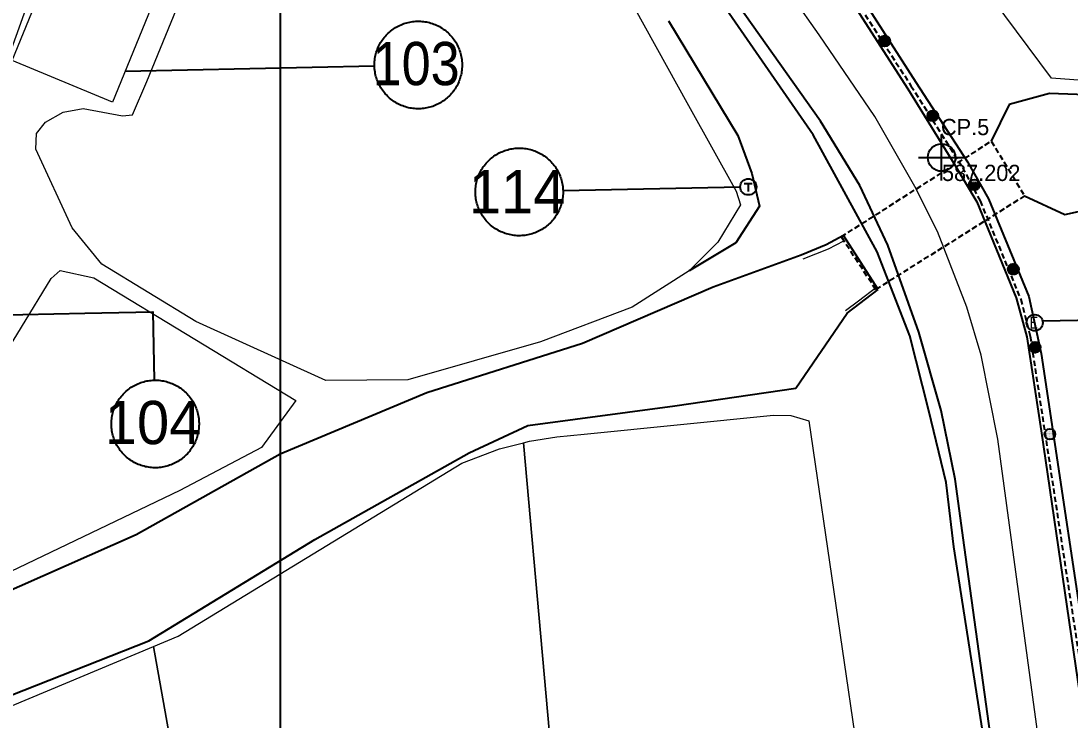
# Model space of a CAD drawing. Extents: x 296690 to 298491, y 586647 to 587790.
# Drawn here: x 297035.7 to 297132.7, y 587162.2 to 587226.8 of the extents above; entities that cross this region are included whole.
import ezdxf
from ezdxf.enums import TextEntityAlignment as Align

# ---------------------------------------------------------------- set-up
doc = ezdxf.new("R2010")
doc.units = 0
doc.header["$MEASUREMENT"] = 0
doc.linetypes.add('DASHED', pattern=[0.75, 0.5, -0.25])
for name, color, linetype in [('_0넘버링', 7, 'Continuous'), ('가드레일', 114, 'Continuous'), ('갈매기표지판', 2, 'Continuous'), ('기준점', 1, 'Continuous'), ('도로_아스콘', 1, 'Continuous'), ('수로(박스)', 5, 'DASHED'), ('옹벽_상단', 2, 'ONGBYUCK'), ('전력주', 2, 'Continuous'), ('지형_상단', 7, 'SUNGJEULTO'), ('지형_하단', 7, 'Continuous'), ('통신주', 2, 'Continuous')]:
    doc.layers.add(name, color=color, linetype=linetype)
for name, color, linetype, lineweight in [('건물', 7, 'Continuous', 20), ('밭', 3, 'Continuous', 18), ('옹벽_하단', 2, 'Continuous', 18), ('중앙선', 2, 'Continuous', 18)]:
    doc.layers.add(name, color=color, linetype=linetype, lineweight=lineweight)
doc.layers.add('도로_아스콘덧씌우기', color=2, linetype='Continuous', lineweight=20, true_color=0xebef0b)
doc.styles.add('GHS', font='simplex.shx', dxfattribs={"bigfont": 'ngsw.shx'})
doc.styles.add('JKS_FONT', font='', dxfattribs={"height": 1.5})
doc.styles.add('sks-ghs', font='romans.shx', dxfattribs={"bigfont": 'ghs.shx'})
doc.styles.get('JKS_FONT').set_extended_font_data('Expo M')
doc.linetypes.add('ONGBYUCK', pattern='A,1,0,[")",sks-ghs,S=0.5,R=90,X=0.5,Y=0],2', length=3)
doc.linetypes.add('SUNGJEULTO', pattern='A,0.25,["|",sks-ghs,S=0.3,R=0,X=0.5,Y=0.1],0.55,["|",sks-ghs,S=0.15,R=0,X=0.5,Y=0.05],0.25', length=1.05)

# ---------------------------------------------------------------- blocks, each defined once
blk = doc.blocks.new('통신주')
at = {"layer": '통신주', "flags": 128}
for points in [[(-0.374, 0.311), (0.349, 0.311)], [(0, 0.311), (0, -0.423)]]:
    blk.add_lwpolyline(points, dxfattribs=at)
at = {"layer": '통신주'}
blk.add_circle((0, 0), 0.75, dxfattribs=at)
blk = doc.blocks.new('전력주')
at = {"layer": '전력주'}
blk.add_circle((0, 0), 0.75, dxfattribs=at)
at = {"layer": '전력주', "style": 'GHS'}
blk.add_text('E', height=1, rotation=359.99952, dxfattribs=at).set_placement((-0.496, -0.477))
blk = doc.blocks.new('갈매기표지판')
at = {"layer": '갈매기표지판'}
h = blk.add_hatch(dxfattribs=at)
h.set_pattern_fill('DOTS', color=256, scale=0.05, style=0)
h.set_pattern_definition([(0, (-231375.344, -556118.692), (0.0396875, 0.079375), [0, -0.079375])])
edge = h.paths.add_edge_path()
edge.add_arc((0, 0), 0.5, 0, 360)
blk.add_circle((0, 0), 0.5, dxfattribs=at)
blk = doc.blocks.new('기준점')
at = {"layer": '기준점', "linetype": 'Continuous'}
for p, q in [((0, -2.121), (0, 2.121)), ((-2.121, 0), (2.121, 0))]:
    blk.add_line(p, q, dxfattribs=at)
blk.add_circle((0, 0), 1.272, dxfattribs=at)

msp = doc.modelspace()

# ---------------------------------------------------------------- linework, layer by layer
msp.add_lwpolyline([(297059.725, 587049.974), (297059.725, 587324.974), (297509.725, 587324.974), (297509.725, 587049.974), (297059.725, 587049.974)])
at = {"layer": '_0넘버링', "linetype": 'Continuous'}
for p, q in [((297045.371, 587222.185), (297068.409, 587222.678)), ((297102.211, 587211.465), (297085.837, 587211.114)), ((297130.155, 587199.101), (297145.991, 587199.441))]:
    msp.add_line(p, q, dxfattribs=at)
for points in [[(297068.409, 587222.678), (297068.408, 587222.82), (297068.413, 587222.961), (297068.422, 587223.102), (297068.436, 587223.243), (297068.455, 587223.383), (297068.479, 587223.522), (297068.508, 587223.661), (297068.542, 587223.798), (297068.58, 587223.934), (297068.623, 587224.069), (297068.671, 587224.202), (297068.724, 587224.333), (297068.781, 587224.462), (297068.842, 587224.59), (297068.908, 587224.715), (297068.978, 587224.837), (297069.053, 587224.958), (297069.131, 587225.075), (297069.214, 587225.19), (297069.3, 587225.301), (297069.391, 587225.41), (297069.485, 587225.516), (297069.583, 587225.618), (297069.684, 587225.716), (297069.789, 587225.811), (297069.897, 587225.903), (297070.008, 587225.99), (297070.122, 587226.074), (297070.239, 587226.153), (297070.358, 587226.229), (297070.48, 587226.3), (297070.605, 587226.367), (297070.732, 587226.429), (297070.861, 587226.487), (297070.992, 587226.541), (297071.124, 587226.589), (297071.259, 587226.634), (297071.394, 587226.673), (297071.531, 587226.708), (297071.67, 587226.738), (297071.809, 587226.763), (297071.949, 587226.783), (297072.089, 587226.799), (297072.23, 587226.809), (297072.371, 587226.814), (297072.513, 587226.815), (297072.654, 587226.811), (297072.795, 587226.801), (297072.936, 587226.787), (297073.076, 587226.768), (297073.215, 587226.744), (297073.354, 587226.715), (297073.491, 587226.681), (297073.627, 587226.643), (297073.761, 587226.6), (297073.895, 587226.552), (297074.026, 587226.5), (297074.155, 587226.443), (297074.282, 587226.381), (297074.408, 587226.315), (297074.53, 587226.245), (297074.65, 587226.171), (297074.768, 587226.092), (297074.883, 587226.009), (297074.994, 587225.923), (297075.103, 587225.832), (297075.209, 587225.738), (297075.311, 587225.64), (297075.409, 587225.539), (297075.504, 587225.434), (297075.596, 587225.327), (297075.683, 587225.216), (297075.767, 587225.101), (297075.846, 587224.985), (297075.921, 587224.865), (297075.993, 587224.743), (297076.06, 587224.618), (297076.122, 587224.491), (297076.18, 587224.363), (297076.233, 587224.232), (297076.282, 587224.099), (297076.327, 587223.965), (297076.366, 587223.829), (297076.401, 587223.692), (297076.431, 587223.554), (297076.456, 587223.415), (297076.476, 587223.275), (297076.491, 587223.134), (297076.502, 587222.993), (297076.507, 587222.852), (297076.508, 587222.711), (297076.504, 587222.569), (297076.494, 587222.428), (297076.48, 587222.288), (297076.461, 587222.148), (297076.437, 587222.008), (297076.408, 587221.87), (297076.374, 587221.733), (297076.336, 587221.596), (297076.293, 587221.462), (297076.245, 587221.329), (297076.193, 587221.198), (297076.136, 587221.068), (297076.074, 587220.941), (297076.008, 587220.816), (297075.938, 587220.693), (297075.864, 587220.573), (297075.785, 587220.455), (297075.702, 587220.341), (297075.616, 587220.229), (297075.525, 587220.12), (297075.431, 587220.015), (297075.333, 587219.913), (297075.232, 587219.814), (297075.127, 587219.719), (297075.019, 587219.628), (297074.908, 587219.54), (297074.794, 587219.457), (297074.678, 587219.377), (297074.558, 587219.302), (297074.436, 587219.231), (297074.311, 587219.164), (297074.184, 587219.101), (297074.055, 587219.043), (297073.925, 587218.99), (297073.792, 587218.941), (297073.658, 587218.897), (297073.522, 587218.857), (297073.385, 587218.823), (297073.247, 587218.793), (297073.108, 587218.767), (297072.968, 587218.747), (297072.827, 587218.732), (297072.686, 587218.721), (297072.545, 587218.716), (297072.404, 587218.715), (297072.262, 587218.72), (297072.121, 587218.729), (297071.981, 587218.743), (297071.84, 587218.762), (297071.701, 587218.786), (297071.563, 587218.815), (297071.425, 587218.849), (297071.289, 587218.887), (297071.155, 587218.93), (297071.022, 587218.978), (297070.89, 587219.031), (297070.761, 587219.088), (297070.634, 587219.149), (297070.509, 587219.215), (297070.386, 587219.285), (297070.266, 587219.36), (297070.148, 587219.438), (297070.034, 587219.521), (297069.922, 587219.608), (297069.813, 587219.698), (297069.708, 587219.792), (297069.606, 587219.89), (297069.507, 587219.991), (297069.412, 587220.096), (297069.321, 587220.204), (297069.233, 587220.315), (297069.15, 587220.429), (297069.07, 587220.546), (297068.995, 587220.665), (297068.924, 587220.788), (297068.857, 587220.912), (297068.794, 587221.039), (297068.736, 587221.168), (297068.683, 587221.299), (297068.634, 587221.431), (297068.59, 587221.566), (297068.55, 587221.701), (297068.515, 587221.838), (297068.485, 587221.977), (297068.46, 587222.116), (297068.44, 587222.256), (297068.425, 587222.396), (297068.414, 587222.537), (297068.409, 587222.678)], [(297077.739, 587210.941), (297077.738, 587211.082), (297077.743, 587211.223), (297077.752, 587211.364), (297077.766, 587211.505), (297077.785, 587211.645), (297077.809, 587211.784), (297077.838, 587211.923), (297077.872, 587212.06), (297077.91, 587212.196), (297077.953, 587212.331), (297078.001, 587212.464), (297078.054, 587212.595), (297078.111, 587212.724), (297078.172, 587212.852), (297078.238, 587212.977), (297078.308, 587213.099), (297078.383, 587213.22), (297078.461, 587213.337), (297078.544, 587213.452), (297078.63, 587213.564), (297078.721, 587213.672), (297078.815, 587213.778), (297078.913, 587213.88), (297079.014, 587213.978), (297079.119, 587214.073), (297079.227, 587214.165), (297079.338, 587214.252), (297079.452, 587214.336), (297079.569, 587214.415), (297079.688, 587214.491), (297079.81, 587214.562), (297079.935, 587214.629), (297080.062, 587214.691), (297080.191, 587214.749), (297080.322, 587214.803), (297080.454, 587214.852), (297080.588, 587214.896), (297080.724, 587214.935), (297080.861, 587214.97), (297080.999, 587215), (297081.139, 587215.025), (297081.278, 587215.045), (297081.419, 587215.061), (297081.56, 587215.071), (297081.701, 587215.077), (297081.843, 587215.077), (297081.984, 587215.073), (297082.125, 587215.063), (297082.266, 587215.049), (297082.406, 587215.03), (297082.545, 587215.006), (297082.683, 587214.977), (297082.821, 587214.944), (297082.957, 587214.905), (297083.091, 587214.862), (297083.224, 587214.814), (297083.356, 587214.762), (297083.485, 587214.705), (297083.612, 587214.643), (297083.737, 587214.577), (297083.86, 587214.507), (297083.98, 587214.433), (297084.098, 587214.354), (297084.213, 587214.272), (297084.324, 587214.185), (297084.433, 587214.095), (297084.538, 587214), (297084.641, 587213.903), (297084.739, 587213.801), (297084.834, 587213.697), (297084.925, 587213.589), (297085.013, 587213.478), (297085.096, 587213.364), (297085.176, 587213.247), (297085.251, 587213.127), (297085.323, 587213.005), (297085.389, 587212.88), (297085.452, 587212.754), (297085.51, 587212.625), (297085.563, 587212.494), (297085.612, 587212.361), (297085.656, 587212.227), (297085.696, 587212.091), (297085.731, 587211.954), (297085.761, 587211.816), (297085.786, 587211.677), (297085.806, 587211.537), (297085.821, 587211.396), (297085.832, 587211.255), (297085.837, 587211.114), (297085.838, 587210.973), (297085.833, 587210.831), (297085.824, 587210.69), (297085.81, 587210.55), (297085.791, 587210.41), (297085.767, 587210.27), (297085.738, 587210.132), (297085.704, 587209.995), (297085.666, 587209.859), (297085.623, 587209.724), (297085.575, 587209.591), (297085.523, 587209.46), (297085.466, 587209.33), (297085.404, 587209.203), (297085.338, 587209.078), (297085.268, 587208.955), (297085.194, 587208.835), (297085.115, 587208.717), (297085.032, 587208.603), (297084.946, 587208.491), (297084.855, 587208.382), (297084.761, 587208.277), (297084.663, 587208.175), (297084.562, 587208.076), (297084.457, 587207.981), (297084.349, 587207.89), (297084.238, 587207.802), (297084.124, 587207.719), (297084.007, 587207.639), (297083.888, 587207.564), (297083.766, 587207.493), (297083.641, 587207.426), (297083.514, 587207.363), (297083.385, 587207.305), (297083.255, 587207.252), (297083.122, 587207.203), (297082.988, 587207.159), (297082.852, 587207.119), (297082.715, 587207.085), (297082.577, 587207.055), (297082.438, 587207.03), (297082.298, 587207.009), (297082.157, 587206.994), (297082.016, 587206.984), (297081.875, 587206.978), (297081.733, 587206.978), (297081.592, 587206.982), (297081.451, 587206.991), (297081.31, 587207.005), (297081.17, 587207.025), (297081.031, 587207.049), (297080.893, 587207.077), (297080.755, 587207.111), (297080.619, 587207.149), (297080.485, 587207.193), (297080.352, 587207.24), (297080.22, 587207.293), (297080.091, 587207.35), (297079.964, 587207.411), (297079.839, 587207.477), (297079.716, 587207.547), (297079.596, 587207.622), (297079.478, 587207.7), (297079.363, 587207.783), (297079.252, 587207.87), (297079.143, 587207.96), (297079.038, 587208.054), (297078.936, 587208.152), (297078.837, 587208.253), (297078.742, 587208.358), (297078.651, 587208.466), (297078.563, 587208.577), (297078.48, 587208.691), (297078.4, 587208.808), (297078.325, 587208.928), (297078.254, 587209.05), (297078.187, 587209.174), (297078.124, 587209.301), (297078.066, 587209.43), (297078.013, 587209.561), (297077.964, 587209.694), (297077.92, 587209.828), (297077.88, 587209.964), (297077.845, 587210.101), (297077.815, 587210.239), (297077.79, 587210.378), (297077.77, 587210.518), (297077.755, 587210.658), (297077.744, 587210.799), (297077.739, 587210.941)], [(297021.564, 587199.383), (297041.653, 587199.813), (297047.923, 587199.948), (297048.059, 587193.62)], [(297044.096, 587189.484), (297044.096, 587189.626), (297044.1, 587189.767), (297044.11, 587189.908), (297044.124, 587190.049), (297044.143, 587190.189), (297044.167, 587190.328), (297044.196, 587190.467), (297044.229, 587190.604), (297044.268, 587190.74), (297044.311, 587190.875), (297044.359, 587191.008), (297044.411, 587191.139), (297044.468, 587191.268), (297044.53, 587191.396), (297044.596, 587191.521), (297044.666, 587191.643), (297044.74, 587191.764), (297044.819, 587191.881), (297044.901, 587191.996), (297044.988, 587192.107), (297045.078, 587192.216), (297045.173, 587192.322), (297045.27, 587192.424), (297045.372, 587192.522), (297045.476, 587192.617), (297045.584, 587192.709), (297045.695, 587192.796), (297045.809, 587192.88), (297045.926, 587192.959), (297046.046, 587193.034), (297046.168, 587193.106), (297046.293, 587193.173), (297046.419, 587193.235), (297046.548, 587193.293), (297046.679, 587193.347), (297046.812, 587193.395), (297046.946, 587193.44), (297047.082, 587193.479), (297047.219, 587193.514), (297047.357, 587193.544), (297047.496, 587193.569), (297047.636, 587193.589), (297047.777, 587193.604), (297047.918, 587193.615), (297048.059, 587193.62), (297048.2, 587193.621), (297048.342, 587193.617), (297048.483, 587193.607), (297048.623, 587193.593), (297048.763, 587193.574), (297048.903, 587193.55), (297049.041, 587193.521), (297049.178, 587193.487), (297049.314, 587193.449), (297049.449, 587193.406), (297049.582, 587193.358), (297049.713, 587193.306), (297049.843, 587193.249), (297049.97, 587193.187), (297050.095, 587193.121), (297050.218, 587193.051), (297050.338, 587192.977), (297050.456, 587192.898), (297050.57, 587192.815), (297050.682, 587192.729), (297050.791, 587192.638), (297050.896, 587192.544), (297050.998, 587192.446), (297051.097, 587192.345), (297051.192, 587192.24), (297051.283, 587192.133), (297051.371, 587192.021), (297051.454, 587191.907), (297051.534, 587191.791), (297051.609, 587191.671), (297051.68, 587191.549), (297051.747, 587191.424), (297051.81, 587191.297), (297051.868, 587191.169), (297051.921, 587191.038), (297051.97, 587190.905), (297052.014, 587190.771), (297052.054, 587190.635), (297052.088, 587190.498), (297052.118, 587190.36), (297052.143, 587190.221), (297052.164, 587190.081), (297052.179, 587189.94), (297052.189, 587189.799), (297052.195, 587189.658), (297052.195, 587189.517), (297052.191, 587189.375), (297052.182, 587189.234), (297052.168, 587189.094), (297052.148, 587188.954), (297052.124, 587188.814), (297052.096, 587188.676), (297052.062, 587188.538), (297052.024, 587188.402), (297051.98, 587188.268), (297051.933, 587188.135), (297051.88, 587188.003), (297051.823, 587187.874), (297051.762, 587187.747), (297051.696, 587187.622), (297051.626, 587187.499), (297051.551, 587187.379), (297051.473, 587187.261), (297051.39, 587187.147), (297051.303, 587187.035), (297051.213, 587186.926), (297051.119, 587186.821), (297051.021, 587186.719), (297050.92, 587186.62), (297050.815, 587186.525), (297050.707, 587186.434), (297050.596, 587186.346), (297050.482, 587186.263), (297050.365, 587186.183), (297050.245, 587186.108), (297050.123, 587186.037), (297049.999, 587185.97), (297049.872, 587185.907), (297049.743, 587185.849), (297049.612, 587185.796), (297049.48, 587185.747), (297049.345, 587185.703), (297049.21, 587185.663), (297049.072, 587185.628), (297048.934, 587185.599), (297048.795, 587185.573), (297048.655, 587185.553), (297048.515, 587185.538), (297048.374, 587185.527), (297048.233, 587185.522), (297048.091, 587185.521), (297047.95, 587185.526), (297047.809, 587185.535), (297047.668, 587185.549), (297047.528, 587185.568), (297047.389, 587185.592), (297047.25, 587185.621), (297047.113, 587185.655), (297046.977, 587185.693), (297046.842, 587185.736), (297046.709, 587185.784), (297046.578, 587185.837), (297046.449, 587185.894), (297046.321, 587185.955), (297046.196, 587186.021), (297046.074, 587186.091), (297045.953, 587186.166), (297045.836, 587186.244), (297045.721, 587186.327), (297045.609, 587186.413), (297045.501, 587186.504), (297045.395, 587186.598), (297045.293, 587186.696), (297045.195, 587186.797), (297045.1, 587186.902), (297045.008, 587187.01), (297044.921, 587187.121), (297044.837, 587187.235), (297044.758, 587187.352), (297044.682, 587187.471), (297044.611, 587187.594), (297044.544, 587187.718), (297044.482, 587187.845), (297044.424, 587187.974), (297044.37, 587188.105), (297044.321, 587188.237), (297044.277, 587188.372), (297044.238, 587188.507), (297044.203, 587188.644), (297044.173, 587188.783), (297044.148, 587188.922), (297044.128, 587189.062), (297044.112, 587189.202), (297044.102, 587189.343), (297044.096, 587189.484)]]:
    msp.add_lwpolyline(points, dxfattribs=at)
at = {"layer": '가드레일', "linetype": 'DASHED'}
for p, q in [((297113.337, 587228.046), (297117.993, 587220.848)), ((297117.993, 587220.848), (297122.744, 587213.295)), ((297122.744, 587213.295), (297124.386, 587210.192)), ((297124.386, 587210.192), (297128.135, 587201.089)), ((297128.135, 587201.089), (297129.008, 587197.679)), ((297129.008, 587197.679), (297134.334, 587162.739))]:
    msp.add_line(p, q, dxfattribs=at)
at = {"layer": '건물'}
msp.add_lwpolyline([(297054.388, 587244.283), (297044.209, 587219.338), (297034.914, 587223.19), (297045.179, 587248.287), (297054.388, 587244.283)], dxfattribs=at)
at = {"layer": '도로_아스콘'}
for p, q in [((297109.618, 587217.577), (297097.449, 587234.761)), ((297112.927, 587227.978), (297117.712, 587220.56)), ((297117.712, 587220.56), (297122.06, 587213.484)), ((297113.254, 587211.632), (297109.618, 587217.577)), ((297122.06, 587213.484), (297124.066, 587210.109)), ((297115.851, 587206.091), (297113.254, 587211.632)), ((297124.066, 587210.109), (297127.708, 587201.243)), ((297118.721, 587198.066), (297115.851, 587206.091)), ((297127.708, 587201.243), (297128.706, 587197.621)), ((297120.774, 587190.809), (297118.721, 587198.066)), ((297128.706, 587197.621), (297130.015, 587188.922)), ((297122.06, 587184.479), (297120.774, 587190.809)), ((297130.015, 587188.922), (297133.777, 587163.198)), ((297122.937, 587178.135), (297122.06, 587184.479)), ((297125.763, 587157.721), (297122.937, 587178.135))]:
    msp.add_line(p, q, dxfattribs=at)
at = {"layer": '도로_아스콘덧씌우기'}
msp.add_lwpolyline([(297020.825, 587188.147), (297021.291, 587187.963), (297032.895, 587214.262), (297033.797, 587221.287), (297043.89, 587249.477), (297050.981, 587269.711), (297053.8, 587274.777), (297058.958, 587281.225), (297060.253, 587281.998), (297062.179, 587281.917), (297063.621, 587281.075)], dxfattribs=at)
at = {"layer": '밭'}
for points in [[(297112.083, 587270.601), (297113.063, 587272.961), (297128.77, 587261.967), (297131.695, 587259.425), (297136.854, 587254.38), (297145.003, 587244.519), (297147.975, 587239.968), (297148.947, 587236.206), (297149.757, 587222.621), (297149.364, 587220.932), (297147.535, 587220.302), (297130.969, 587221.559), (297124.506, 587230.282), (297113.453, 587247.225), (297110.116, 587254.364), (297109.791, 587258.132), (297110.464, 587262.286), (297111.135, 587267.932), (297112.083, 587270.601)], [(297071.477, 587193.643), (297063.899, 587193.589), (297051.91, 587199.06), (297043.207, 587204.341), (297040.457, 587207.72), (297037.1, 587214.97), (297037.189, 587216.42), (297037.995, 587217.49), (297039.634, 587218.416), (297041.498, 587218.741), (297045.136, 587218.069), (297046.048, 587218.169), (297047.366, 587221.228), (297055.887, 587242.014)], [(297085.369, 587240.886), (297097.431, 587219.019), (297101.841, 587211.111), (297102.249, 587209.839), (297100.154, 587206.377), (297097.477, 587203.728), (297092.235, 587200.37), (297083.757, 587197.16), (297071.477, 587193.643)], [(297034.023, 587175.549), (297030.025, 587173.31), (297028.348, 587173.828), (297026.438, 587175.465), (297025.821, 587177.09), (297025.271, 587178.755), (297025.848, 587180.564), (297030.282, 587189.517), (297038.53, 587203.015), (297039.363, 587203.775), (297042.479, 587203.091), (297061.146, 587191.751), (297057.978, 587187.386), (297050.419, 587183.405), (297034.023, 587175.549)], [(297085.684, 587148.502), (297082.182, 587187.832), (297082.735, 587187.976), (297085.252, 587188.367), (297087.788, 587188.633), (297105.295, 587190.374), (297106.873, 587190.355), (297108.56, 587189.857), (297113.541, 587155.701), (297113.529, 587154.249), (297113.349, 587153.335), (297112.892, 587152.814), (297092.389, 587149.391), (297085.684, 587148.502)], [(297085.684, 587148.502), (297083.437, 587148.205), (297073.578, 587146.288), (297059.224, 587144.702), (297052.513, 587143.601), (297047.994, 587168.989), (297050.273, 587169.942), (297076.497, 587185.944), (297079.978, 587187.261), (297082.182, 587187.832), (297085.684, 587148.502)], [(297052.513, 587143.601), (297044.039, 587142.21), (297038.68, 587141.237), (297036.18, 587140.803), (297034.765, 587141.204), (297033.392, 587141.69), (297032.147, 587142.533), (297031.254, 587143.294), (297029.278, 587149.999), (297025.585, 587160.728), (297025.582, 587160.989), (297025.811, 587161.465), (297027.132, 587161.721), (297034.809, 587163.471), (297047.994, 587168.989), (297052.513, 587143.601)]]:
    msp.add_lwpolyline(points, dxfattribs=at)
at = {"layer": '수로(박스)'}
msp.add_lwpolyline([(297111.546, 587206.886), (297125.414, 587215.72), (297128.491, 587210.665), (297114.739, 587201.987), (297111.546, 587206.886)], dxfattribs=at)
at = {"layer": '옹벽_상단'}
for p, q in [((297127.064, 587219.127), (297125.414, 587215.72)), ((297128.491, 587210.665), (297132.197, 587208.949)), ((297111.744, 587206.996), (297110.142, 587206.133)), ((297114.97, 587201.997), (297111.744, 587206.996)), ((297110.142, 587206.133), (297107.848, 587205.179)), ((297112.081, 587199.813), (297114.97, 587201.997))]:
    msp.add_line(p, q, dxfattribs=at)
at = {"layer": '옹벽_하단'}
for p, q in [((297110.37, 587205.768), (297111.795, 587206.504)), ((297108.03, 587204.854), (297110.37, 587205.768)), ((297114.832, 587202.21), (297113.144, 587200.937)), ((297113.144, 587200.937), (297111.938, 587200.027))]:
    msp.add_line(p, q, dxfattribs=at)
at = {"layer": '중앙선'}
for p, q in [((297109.516, 587225.547), (297104.252, 587233.001)), ((297114.643, 587217.997), (297109.516, 587225.547)), ((297118.352, 587211.544), (297114.643, 587217.997)), ((297120.436, 587207.376), (297118.352, 587211.544)), ((297123.159, 587200.384), (297120.436, 587207.376)), ((297124.468, 587195.947), (297123.159, 587200.384)), ((297126.018, 587188.162), (297124.468, 587195.947)), ((297131.195, 587149.996), (297126.018, 587188.162))]:
    msp.add_line(p, q, dxfattribs=at)
at = {"layer": '지형_상단'}
for p, q in [((297108.949, 587216.315), (297096.545, 587234.29)), ((297113.821, 587228.391), (297118.44, 587221.168)), ((297095.569, 587226.859), (297101.984, 587216.249)), ((297118.44, 587221.168), (297123.223, 587213.814)), ((297130.792, 587220.136), (297127.064, 587219.127)), ((297138.647, 587219.861), (297130.792, 587220.136)), ((297101.984, 587216.249), (297103.269, 587212.741)), ((297114.871, 587205.481), (297108.949, 587216.315)), ((297123.223, 587213.814), (297125.164, 587210.4)), ((297103.269, 587212.741), (297103.992, 587209.714)), ((297125.164, 587210.4), (297128.87, 587201.345)), ((297103.992, 587209.714), (297101.813, 587206.332)), ((297101.813, 587206.332), (297097.477, 587203.728)), ((297107.848, 587205.179), (297099.707, 587202.218)), ((297117.897, 587197.72), (297114.871, 587205.481)), ((297099.707, 587202.218), (297087.641, 587197.018)), ((297128.87, 587201.345), (297130.033, 587196.082)), ((297107.352, 587192.892), (297112.081, 587199.813)), ((297119.647, 587190.775), (297117.897, 587197.72)), ((297087.641, 587197.018), (297073.244, 587192.437)), ((297130.033, 587196.082), (297134.973, 587163.048)), ((297073.244, 587192.437), (297059.688, 587186.788)), ((297096.181, 587191.233), (297107.352, 587192.892)), ((297082.57, 587189.43), (297096.181, 587191.233)), ((297121.231, 587184.16), (297119.647, 587190.775)), ((297077.167, 587186.912), (297082.57, 587189.43)), ((297059.688, 587186.788), (297046.39, 587179.32)), ((297062.894, 587178.884), (297077.167, 587186.912)), ((297121.96, 587178.209), (297121.231, 587184.16)), ((297046.39, 587179.32), (297029.949, 587172.026)), ((297047.562, 587169.51), (297062.894, 587178.884)), ((297125.065, 587158.243), (297121.96, 587178.209)), ((297034.818, 587164.484), (297047.562, 587169.51))]:
    msp.add_line(p, q, dxfattribs=at)
at = {"layer": '지형_하단'}
msp.add_line((297132.197, 587208.949), (297139.406, 587210.502), dxfattribs=at)

# ---------------------------------------------------------------- block references
at = {"layer": '갈매기표지판'}
for p in [(297115.557, 587224.978), (297120.009, 587218.072), (297123.847, 587211.692), (297127.452, 587203.884), (297129.469, 587196.67), (297130.83, 587188.624)]:
    msp.add_blockref('갈매기표지판', p, dxfattribs=at)
at = {"layer": '기준점'}
msp.add_blockref('기준점', (297120.822, 587214.206), dxfattribs=at)
at = {"layer": '전력주'}
msp.add_blockref('전력주', (297129.426, 587198.928), dxfattribs=at)
at = {"layer": '통신주'}
msp.add_blockref('통신주', (297102.96, 587211.496), dxfattribs=at)

# ---------------------------------------------------------------- texts
at = {"layer": '_0넘버링', "style": 'JKS_FONT', "width": 0.9}
msp.add_text('103', height=4, dxfattribs=at).set_placement((297072.262, 587222.899), align=Align.MIDDLE_CENTER)
at = {"layer": '_0넘버링', "style": 'JKS_FONT'}
for s, p in [('114', (297081.592, 587211.051)), ('104', (297047.949, 587189.705))]:
    msp.add_text(s, height=4, dxfattribs=at).set_placement(p, align=Align.MIDDLE_CENTER)
at = {"layer": '기준점', "char_height": 1.5, "attachment_point": 7, "style": 'JKS_FONT'}
for s, insert in [('CP.5', (297120.764, 587216.257)), ('587.202', (297120.855, 587212.017))]:
    msp.add_mtext(s, dxfattribs=dict(at, insert=insert))

doc.saveas('drawing.dxf')
